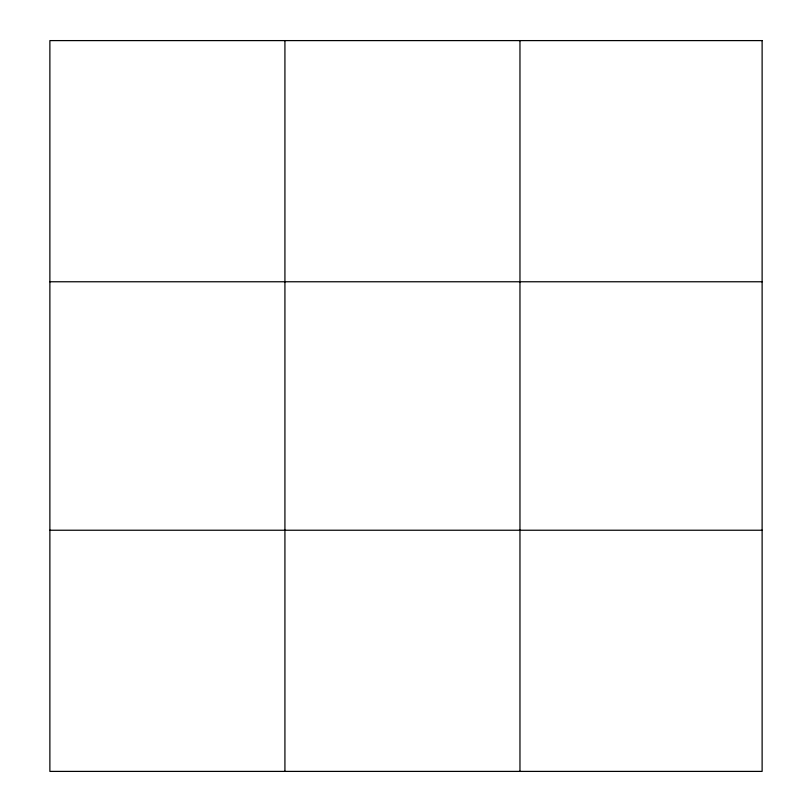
<?xml version="1.0" encoding="UTF-8"?>
<svg xmlns="http://www.w3.org/2000/svg" width="812" height="812" viewBox="0 0 812 812"><rect width="100%" height="100%" fill="white"/><g stroke="black" fill="none" stroke-linecap="round" stroke-linejoin="round"><path stroke-width="1.22" d="M284.921 771.4L284.921 40.6M519.964 771.4L519.964 40.6M49.877 281.764L762.123 281.764M49.877 530.236L762.123 530.236M762.123 40.6L762.123 771.4L49.877 771.4L49.877 40.6L762.123 40.6"/></g></svg>
